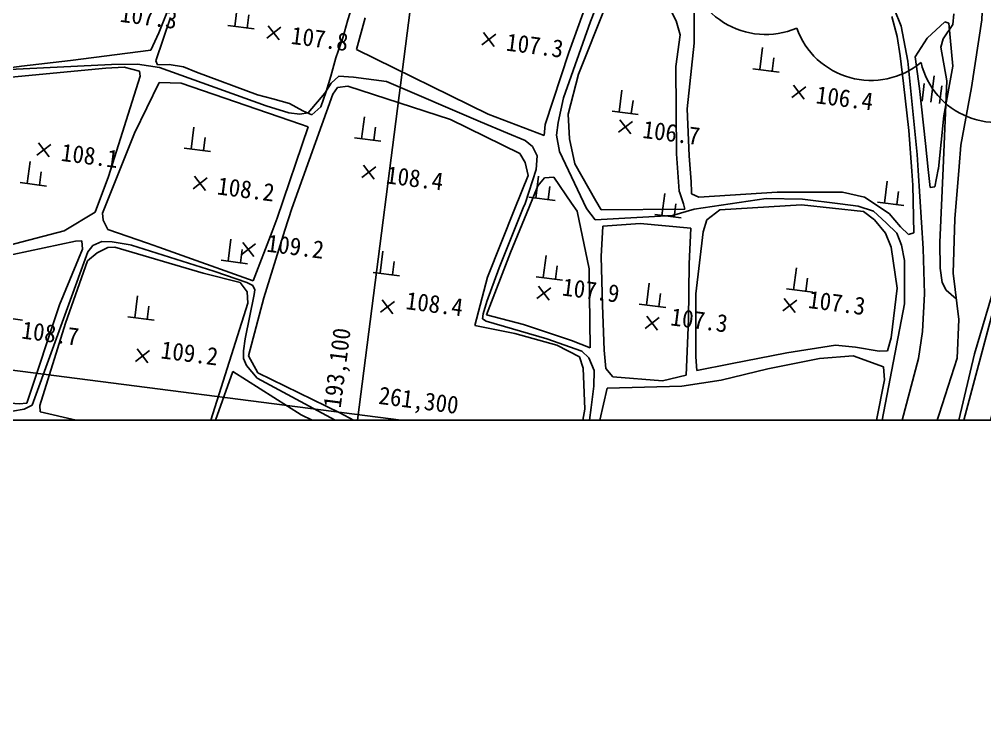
# Model space of a CAD drawing. Header units: millimetres. Extents: x 4198 to 4994, y 1103 to 1807.
# Drawn here: x 4411.5 to 4520.5, y 1363.4 to 1443.2 of the extents above; entities that cross this region are included whole.
import ezdxf
from ezdxf.xclip import XClip

# ---------------------------------------------------------------- set-up
doc = ezdxf.new("R2010")
doc.units = ezdxf.units.MM
doc.header["$LTSCALE"] = 10
doc.header["$MEASUREMENT"] = 0
doc.header["$XCLIPFRAME"] = 2
doc.layers.add('TX-PAPR', color=2, linetype='Continuous', plot=False)
doc.layers.add('TZ-BASE', color=253, linetype='Continuous')
doc.styles.add('HANA', font='GulimChe.ttf')

# ---------------------------------------------------------------- blocks, each defined once
blk = doc.blocks.new('JD-DFHDH6GH34GH7')
at = {"layer": 'TZ-BASE'}
for p, q in [((154.82, -175), (200.66, 181.69)), ((238.14, -29.83, 103.69), (238.43, -22.21, 103.69)), ((203.65, -29.92, 106.77), (201.88, -26.41, 106.77)), ((153.82, -30.57, 107.81), (154.14, -28.09, 107.81)), ((195.67, -28.32, 106.77), (192.63, -35.96, 106.77)), ((193.96, -30.02, 107), (194.96, -27.47, 107)), ((205.68, -27.33, 106.26), (205.69, -32.44, 106.26)), ((146.3, -28.66, 107.47), (145.26, -31.27, 107.47)), ((155.21, -30.74, 107.81), (155.4, -29.26, 107.81)), ((167.04, -28.4, 107.97), (166.57, -29.8, 107.97)), ((191.52, -33.51, 107.21), (193.15, -29.04, 107.21)), ((229.02, -30.54, 106), (228.24, -28.58, 106)), ((234.86, -30.35, 105), (234.98, -29.14, 105)), ((144.9, -34.45, 107.97), (146.56, -29.57, 107.97)), ((153.03, -30.46, 107.81), (156, -30.85, 107.81)), ((157.61, -30.48, 107.78), (158.84, -32.06, 107.78)), ((166.57, -29.8, 107.97), (166.02, -31.85, 107.97)), ((168.54, -29.58, 107.21), (167.56, -33.15, 107.21)), ((190.92, -38.62, 107), (193.96, -30.02, 107)), ((204.11, -31.49, 106.77), (203.65, -29.92, 106.77)), ((228.6, -31.71, 106.26), (227.99, -29.45, 106.26)), ((231.98, -31.87, 105.08), (233.98, -30.04, 105.08)), ((233.78, -31.97, 105), (234.86, -30.35, 105)), ((233.98, -30.04, 105.08), (234.43, -30.18, 105.08)), ((234.43, -30.18, 105.08), (234.87, -35.03, 105.08)), ((236.96, -37.46, 103.69), (238.14, -29.83, 103.69)), ((145.26, -31.27, 107.47), (144.34, -33.23, 107.47)), ((157.43, -31.88, 107.78), (159.02, -30.66, 107.78)), ((181.71, -32.65, 107.29), (183.29, -31.43, 107.29)), ((181.89, -31.25, 107.29), (183.11, -32.83, 107.29)), ((203.62, -35.08, 106.77), (204.11, -31.49, 106.77)), ((229.79, -34.48, 106), (229.02, -30.54, 106)), ((166.02, -31.85, 107.97), (165.23, -34.09, 107.97)), ((205.69, -32.44, 106.26), (204.9, -39.87, 106.26)), ((228.93, -33.87, 106.26), (228.6, -31.71, 106.26)), ((230.63, -34.01, 105.08), (231.98, -31.87, 105.08)), ((233.5, -32.9, 105), (233.78, -31.97, 105)), ((144.34, -33.23, 107.47), (135.29, -34.39, 107.47)), ((167.56, -33.15, 107.21), (182.43, -40.47, 107.21)), ((188.86, -41.65, 107.21), (191.52, -33.51, 107.21)), ((213.08, -35.43, 106.63), (213.4, -32.95, 106.63)), ((234.21, -36.71, 105), (233.5, -32.9, 105)), ((128.38, -35.42, 108), (139.9, -34.86, 108)), ((135.29, -34.39, 107.47), (129.76, -35.03, 107.47)), ((139.9, -34.86, 108), (142.86, -34.83, 108)), ((142.86, -34.83, 108), (145.34, -35.2, 108)), ((145.09, -34.88, 107.97), (144.9, -34.45, 107.97)), ((165.23, -34.09, 107.97), (164.68, -36.18, 107.97)), ((214.47, -35.61, 106.63), (214.66, -34.12, 106.63)), ((229.29, -36.99, 106.26), (228.93, -33.87, 106.26)), ((230.83, -45.03, 106), (229.79, -34.48, 106)), ((231.11, -37.57, 105.08), (230.63, -34.01, 105.08)), ((124.78, -36.66, 107.97), (139.28, -35.29, 107.97)), ((129.76, -35.03, 107.47), (128.36, -35.24, 107.47)), ((139.28, -35.29, 107.97), (141.32, -35.15, 107.97)), ((141.32, -35.15, 107.97), (143.07, -35.61, 107.97)), ((143.07, -35.61, 107.97), (143.15, -36.18, 107.97)), ((146.43, -34.87, 107.97), (145.09, -34.88, 107.97)), ((145.34, -35.2, 108), (157.38, -39.52, 108)), ((148.02, -35.13, 107.97), (146.43, -34.87, 107.97)), ((149.51, -35.72, 107.97), (148.02, -35.13, 107.97)), ((156.38, -38.3, 107.97), (149.51, -35.72, 107.97)), ((203.67, -44.93, 106.77), (203.62, -35.08, 106.77)), ((212.29, -35.33, 106.63), (215.26, -35.71, 106.63)), ((234.87, -35.03, 105.08), (233.86, -40.66, 105.08)), ((143.15, -36.18, 107.97), (139.56, -47.49, 107.97)), ((142.52, -42.62, 108.25), (145.29, -36.9, 108.25)), ((145.29, -36.9, 108.25), (147.76, -36.98, 108.25)), ((147.76, -36.98, 108.25), (161.23, -41.58, 108.25)), ((163.99, -38.09, 108), (164.69, -36.96, 108)), ((164.68, -36.18, 107.97), (164.15, -37.91, 107.97)), ((164.69, -36.96, 108), (165.57, -36.19, 108)), ((165.57, -36.19, 108), (167.22, -36.29, 108)), ((167.22, -36.29, 108), (170.93, -36.76, 108)), ((170.93, -36.76, 108), (181.55, -41.35, 108)), ((192.63, -35.96, 106.77), (191.44, -40.48, 106.77)), ((229.9, -42.32, 106.26), (229.29, -36.99, 106.26)), ((231.39, -39, 105.44), (231.65, -37.02, 105.44)), ((232.77, -36.15, 105.44), (232.39, -39.13, 105.44)), ((233.79, -46.55, 105), (234.21, -36.71, 105)), ((162.09, -40.33, 108), (163.99, -38.09, 108)), ((164.15, -37.91, 107.97), (163.54, -39.65, 107.97)), ((164.9, -38.19, 108.05), (165.43, -37.44, 108.05)), ((165.43, -37.44, 108.05), (166.57, -37.31, 108.05)), ((166.57, -37.31, 108.05), (178.16, -41.05, 108.05)), ((197.19, -40.23, 107.45), (197.51, -37.75, 107.45)), ((216.68, -38.6, 106.39), (218.27, -37.38, 106.39)), ((216.87, -37.2, 106.39), (218.09, -38.78, 106.39)), ((231.78, -43.78, 105.08), (231.11, -37.57, 105.08)), ((233.38, -39.26, 105.44), (233.63, -37.27, 105.44)), ((235.79, -43.98, 103.69), (236.96, -37.46, 103.69)), ((158.11, -38.75, 107.97), (156.38, -38.3, 107.97)), ((160, -39.27, 107.97), (158.11, -38.75, 107.97)), ((160.25, -51.13, 108.05), (164.9, -38.19, 108.05)), ((190.33, -41.39, 107), (190.92, -38.62, 107)), ((198.58, -40.41, 107.45), (198.77, -38.92, 107.45)), ((157.38, -39.52, 108), (159.94, -40.3, 108)), ((159.94, -40.3, 108), (161.16, -40.47, 108)), ((161.51, -40.1, 107.97), (160, -39.27, 107.97)), ((162.51, -40.56, 107.97), (161.51, -40.1, 107.97)), ((163.54, -39.65, 107.97), (162.51, -40.56, 107.97)), ((196.4, -40.13, 107.45), (199.37, -40.51, 107.45)), ((204.9, -39.87, 106.26), (205.1, -45.18, 106.26)), ((161.16, -40.47, 108), (162.09, -40.33, 108)), ((168.13, -43.24, 108.36), (168.45, -40.76, 108.36)), ((178.16, -41.05, 108.05), (185.99, -44.92, 108.05)), ((181.55, -41.35, 108), (184.6, -42.63, 108)), ((182.43, -40.47, 107.21), (188.73, -42.86, 107.21)), ((190.15, -42.84, 107), (190.33, -41.39, 107)), ((191.44, -40.48, 106.77), (191.6, -43.27, 106.77)), ((197.12, -42.5, 106.74), (198.7, -41.28, 106.74)), ((197.3, -41.1, 106.74), (198.52, -42.68, 106.74)), ((233.86, -40.66, 105.08), (233.24, -46.6, 105.08)), ((148.9, -44.4, 108.13), (149.22, -41.92, 108.13)), ((162.11, -41.89, 108.25), (158.61, -52.21, 108.25)), ((161.23, -41.58, 108.25), (162.11, -41.89, 108.25)), ((169.52, -43.41, 108.36), (169.71, -41.93, 108.36)), ((188.73, -42.86, 107.21), (188.86, -41.65, 107.21)), ((230.23, -46.89, 106.26), (229.9, -42.32, 106.26)), ((138.89, -51.63, 108.25), (142.52, -42.62, 108.25)), ((150.29, -44.58, 108.13), (150.48, -43.09, 108.13)), ((167.33, -43.13, 108.36), (170.31, -43.52, 108.36)), ((184.6, -42.63, 108), (186.61, -43.44, 108)), ((186.61, -43.44, 108), (187.41, -44.1, 108)), ((190.48, -44.7, 107), (190.15, -42.84, 107)), ((191.6, -43.27, 106.77), (192.2, -46.07, 106.77)), ((131.48, -45.1, 108.11), (133.06, -43.88, 108.11)), ((131.66, -43.7, 108.11), (132.88, -45.28, 108.11)), ((148.11, -44.3, 108.13), (151.08, -44.68, 108.13)), ((187.41, -44.1, 108), (187.94, -45.16, 108)), ((232.09, -46.71, 105.08), (231.78, -43.78, 105.08)), ((235.59, -46.38, 103.69), (235.79, -43.98, 103.69)), ((185.99, -44.92, 108.05), (186.6, -45.94, 108.05)), ((187.94, -45.16, 108), (187.85, -46.71, 108)), ((193.17, -50.39, 107), (190.48, -44.7, 107)), ((203.97, -49.17, 106.77), (203.67, -44.93, 106.77)), ((205.1, -45.18, 106.26), (205.32, -48.09, 106.26)), ((230.94, -46.82, 106), (230.83, -45.03, 106)), ((130.4, -48.3, 108.03), (130.72, -45.82, 108.03)), ((168.17, -47.63, 108.4), (169.75, -46.41, 108.4)), ((168.35, -46.23, 108.4), (169.57, -47.81, 108.4)), ((187.85, -46.71, 108), (186.58, -50.54, 108)), ((186.6, -45.94, 108.05), (186.93, -47.38, 108.05)), ((192.2, -46.07, 106.77), (194.58, -50.25, 106.77)), ((230.94, -46.82, 106), (231.53, -55.65, 106)), ((232.32, -48.76, 105.08), (232.09, -46.71, 105.08)), ((233.23, -46.7, 105.08), (232.84, -48.68, 105.08)), ((233.24, -46.6, 105.08), (233.23, -46.7, 105.08)), ((233.79, -46.55, 105), (233.42, -54.97, 105)), ((235.1, -52.29, 103.69), (235.59, -46.38, 103.69)), ((131.79, -48.48, 108.03), (131.98, -46.99, 108.03)), ((139.56, -47.49, 107.97), (138.07, -51.52, 107.97)), ((149.11, -48.89, 108.19), (150.69, -47.66, 108.19)), ((149.29, -47.48, 108.19), (150.51, -49.07, 108.19)), ((186.93, -47.38, 108.05), (185.43, -51.12, 108.05)), ((187.8, -49.94, 215.68), (188.12, -47.46, 215.68)), ((188.03, -48.55, 108.03), (188.77, -47.65, 108.03)), ((188.77, -47.65, 108.03), (189.83, -47.57, 108.03)), ((189.83, -47.57, 108.03), (191.84, -50.51, 108.03)), ((230.34, -48.5, 106.26), (230.23, -46.89, 106.26)), ((129.61, -48.2, 108.03), (132.58, -48.58, 108.03)), ((187.04, -50.96, 108.03), (188.03, -48.55, 108.03)), ((189.19, -50.12, 215.68), (189.38, -48.63, 215.68)), ((205.32, -48.09, 106.26), (205.36, -49.24, 106.26)), ((227.15, -50.5, 106.63), (227.47, -48.02, 106.63)), ((230.47, -53.87, 106.26), (230.34, -48.5, 106.26)), ((232.84, -48.68, 105.08), (232.32, -48.76, 105.08)), ((187.01, -49.84, 215.68), (189.99, -50.22, 215.68)), ((202.04, -51.91, 107.45), (202.36, -49.43, 107.45)), ((204.04, -49.36, 106.77), (203.97, -49.17, 106.77)), ((204.48, -50.6, 106.77), (204.04, -49.36, 106.77)), ((205.36, -49.24, 106.26), (205.37, -49.47, 106.26)), ((205.37, -49.47, 106.26), (206.2, -49.85, 106.26)), ((205.69, -51.21, 107), (213.81, -49.98, 107)), ((206.2, -49.85, 106.26), (215.04, -49.26, 106.26)), ((213.81, -49.98, 107), (217.9, -50.05, 107)), ((215.04, -49.26, 106.26), (222.41, -49.26, 106.26)), ((217.9, -50.05, 107), (222.15, -50.6, 107)), ((222.41, -49.26, 106.26), (224.89, -49.83, 106.26)), ((224.89, -49.83, 106.26), (227.69, -51.67, 106.26)), ((228.54, -50.67, 106.63), (228.73, -49.19, 106.63)), ((159.49, -53.56, 108.05), (160.25, -51.13, 108.05)), ((185.43, -51.12, 108.05), (182.34, -58.86, 108.05)), ((186.39, -51.03, 108), (183.65, -57.82, 108)), ((184.94, -56.1, 108.03), (187.04, -50.96, 108.03)), ((186.58, -50.54, 108), (186.39, -51.03, 108)), ((191.84, -50.51, 108.03), (192.46, -51.42, 108.03)), ((193.17, -50.39, 107), (193.52, -51.13, 107)), ((193.52, -51.13, 107), (194.5, -52.39, 107)), ((194.58, -50.25, 106.77), (195.16, -51.27, 106.77)), ((195.16, -51.27, 106.77), (204.61, -51.21, 106.77)), ((203.21, -51.92, 107), (205.69, -51.21, 107)), ((203.43, -52.09, 107.45), (203.62, -50.6, 107.45)), ((204.61, -51.21, 106.77), (204.48, -50.6, 106.77)), ((217.8, -50.7, 107.25), (208.56, -51.28, 107.25)), ((224.78, -51.44, 107.25), (217.8, -50.7, 107.25)), ((222.15, -50.6, 107), (224.17, -50.85, 107)), ((224.17, -50.85, 107), (225.92, -51.42, 107)), ((226.35, -50.39, 106.63), (229.33, -50.78, 106.63)), ((138.07, -51.52, 107.97), (134.56, -53.64, 107.97)), ((138.95, -52.45, 108.25), (138.89, -51.63, 108.25)), ((158.61, -52.21, 108.25), (158.03, -53.7, 108.25)), ((192.46, -51.42, 108.03), (193.82, -57.94, 108.03)), ((194.5, -52.39, 107), (203.21, -51.92, 107)), ((201.24, -51.81, 107.45), (204.22, -52.19, 107.45)), ((208.56, -51.28, 107.25), (207.09, -52.41, 107.25)), ((226.01, -52.41, 107.25), (224.78, -51.44, 107.25)), ((225.92, -51.42, 107), (227.34, -52.74, 107)), ((227.69, -51.67, 106.26), (228.95, -53.18, 106.26)), ((234.92, -58.43, 103.69), (235.1, -52.29, 103.69)), ((139.51, -53.48, 108.25), (138.95, -52.45, 108.25)), ((195.38, -53.12, 107.25), (195.18, -56.55, 107.25)), ((199.57, -52.82, 107.25), (195.38, -53.12, 107.25)), ((205.29, -53.34, 107.25), (199.57, -52.82, 107.25)), ((205.1, -57.35, 107.25), (205.29, -53.34, 107.25)), ((207.09, -52.41, 107.25), (206.7, -53.77, 107.25)), ((227.27, -53.92, 107.25), (226.01, -52.41, 107.25)), ((227.34, -52.74, 107), (228.55, -53.92, 107)), ((228.95, -53.18, 106.26), (229.86, -54.05, 106.26)), ((134.56, -53.64, 107.97), (128.23, -55.29, 107.97)), ((143.98, -55.03, 108.25), (139.51, -53.48, 108.25)), ((158.03, -53.7, 108.25), (155.88, -59.28, 108.25)), ((157.11, -61.22, 108.05), (159.49, -53.56, 108.05)), ((206.7, -53.77, 107.25), (205.88, -60.75, 107.25)), ((227.92, -55.47, 107.25), (227.27, -53.92, 107.25)), ((228.55, -53.92, 107), (229.07, -55.24, 107)), ((229.86, -54.05, 106.26), (230.47, -53.87, 106.26)), ((135.86, -54.79, 108.56), (128.79, -56.32, 108.56)), ((136.56, -54.78, 108.56), (135.86, -54.79, 108.56)), ((136.62, -55.72, 108.56), (136.56, -54.78, 108.56)), ((137.54, -55.64, 109), (137.81, -55.31, 109)), ((137.81, -55.31, 109), (138.83, -54.86, 109)), ((138.29, -56.14, 109.11), (139.48, -55.53, 109.11)), ((138.83, -54.86, 109), (139.99, -54.87, 109)), ((139.48, -55.53, 109.11), (140.3, -55.47, 109.11)), ((139.99, -54.87, 109), (142, -55.22, 109)), ((140.3, -55.47, 109.11), (150.25, -58.42, 109.11)), ((142, -55.22, 109), (142.17, -55.25, 109)), ((142.17, -55.25, 109), (151.44, -58.18, 109)), ((145.26, -55.47, 108.25), (143.98, -55.03, 108.25)), ((155.88, -59.28, 108.25), (145.26, -55.47, 108.25)), ((153.07, -57.07, 108.13), (153.39, -54.59, 108.13)), ((154.56, -56.34, 108.2), (156.15, -55.12, 108.2)), ((154.74, -54.94, 108.2), (155.97, -56.52, 108.2)), ((228.57, -60.13, 107.25), (227.92, -55.47, 107.25)), ((229.07, -55.24, 107), (229.41, -56.99, 107)), ((233.42, -54.97, 105), (233.44, -57.86, 105)), ((130.94, -73.32, 109), (137.23, -56.02, 109)), ((134.05, -62, 108.56), (136.62, -55.72, 108.56)), ((136.62, -55.72, 108.56), (136.62, -55.72, 108.56)), ((137.2, -57.03, 109.11), (138.29, -56.14, 109.11)), ((137.23, -56.02, 109), (137.54, -55.64, 109)), ((154.46, -57.25, 108.13), (154.65, -55.76, 108.13)), ((170.22, -58.43, 108.36), (170.54, -55.95, 108.36)), ((182.25, -63.13, 108.03), (184.94, -56.1, 108.03)), ((188.64, -58.92, 107.65), (188.96, -56.44, 107.65)), ((195.18, -56.55, 107.25), (195.31, -62.05, 107.25)), ((231.53, -55.65, 106), (231.66, -60.75, 106)), ((134.72, -64.05, 109.11), (137.2, -57.03, 109.11)), ((152.28, -56.97, 108.13), (155.25, -57.35, 108.13)), ((171.61, -58.61, 108.36), (171.8, -57.12, 108.36)), ((190.03, -59.1, 107.65), (190.22, -57.61, 107.65)), ((205.02, -63.66, 107.25), (205.1, -57.35, 107.25)), ((229.41, -56.99, 107), (229.43, -61.88, 107)), ((150.25, -58.42, 109.11), (154.42, -59.46, 109.11)), ((151.44, -58.18, 109), (151.58, -58.23, 109)), ((151.58, -58.23, 109), (155.2, -59.48, 109)), ((169.43, -58.33, 108.36), (172.41, -58.71, 108.36)), ((183.65, -57.82, 108), (182.27, -61.63, 108)), ((187.85, -58.82, 107.65), (190.82, -59.2, 107.65)), ((193.82, -57.94, 108.03), (193.93, -66.86, 108.03)), ((216.89, -60.3, 106.77), (217.21, -57.82, 106.77)), ((233.44, -57.86, 105), (233.65, -59.49, 105)), ((235.53, -63.67, 103.69), (234.92, -58.43, 103.69)), ((154.42, -59.46, 109.11), (155.23, -60.51, 109.11)), ((155.2, -59.48, 109), (155.85, -59.81, 109)), ((155.85, -59.81, 109), (156.08, -60.29, 109)), ((182.34, -58.86, 108.05), (180.92, -64.34, 108.05)), ((188.09, -59.88, 107.91), (189.31, -61.46, 107.91)), ((200.28, -62.03, 106.77), (200.6, -59.55, 106.77)), ((218.28, -60.47, 106.77), (218.47, -58.99, 106.77)), ((233.65, -59.49, 105), (234.1, -60.35, 105)), ((239.85, -59.01, 106.81), (237.31, -67.54, 106.81)), ((142.53, -63.46, 108.77), (142.85, -60.98, 108.77)), ((156.02, -60.82, 109), (154.98, -65.84, 109)), ((155.23, -60.51, 109.11), (155.31, -61.81, 109.11)), ((156.08, -60.29, 109), (156.02, -60.82, 109)), ((187.91, -61.28, 107.91), (189.49, -60.06, 107.91)), ((201.67, -62.21, 106.77), (201.86, -60.72, 106.77)), ((205.88, -60.75, 107.25), (205.86, -67.86, 107.25)), ((216.1, -60.19, 106.77), (219.07, -60.58, 106.77)), ((227.9, -65.73, 107.25), (228.57, -60.13, 107.25)), ((231.66, -60.75, 106), (231.45, -64.99, 106)), ((234.1, -60.35, 105), (235.26, -61.33, 105)), ((130.36, -73.11, 108.56), (134.05, -62, 108.56)), ((155.31, -61.81, 109.11), (149.99, -78.49, 109.11)), ((155.36, -67.74, 108.05), (157.11, -61.22, 108.05)), ((170.26, -62.83, 108.4), (171.84, -61.6, 108.4)), ((170.44, -61.42, 108.4), (171.66, -63.01, 108.4)), ((182.27, -61.63, 108), (181.87, -63.02, 108)), ((195.31, -62.05, 107.25), (195.5, -67.1, 107.25)), ((199.48, -61.93, 106.77), (202.46, -62.31, 106.77)), ((215.67, -62.69, 107.32), (217.26, -61.47, 107.32)), ((215.85, -61.29, 107.32), (217.08, -62.87, 107.32)), ((229.43, -61.88, 107), (226.87, -75.18, 107)), ((80, -63.1), (700, -142.77)), ((143.92, -63.64, 108.77), (144.11, -62.15, 108.77)), ((181.87, -63.02, 108), (181.8, -63.57, 108)), ((186.41, -64.2, 108.03), (182.25, -63.13, 108.03)), ((235.8, -76.14, 106), (239.55, -62.19, 106)), ((126.88, -63.32, 108.05), (129.85, -63.71, 108.05)), ((131.81, -73.38, 109.11), (134.72, -64.05, 109.11)), ((141.74, -63.36, 108.77), (144.72, -63.74, 108.77)), ((181.8, -63.57, 108), (182.21, -63.84, 108)), ((182.21, -63.84, 108), (189.06, -65.83, 108)), ((191.83, -66.03, 108.03), (186.41, -64.2, 108.03)), ((200.14, -64.66, 107.25), (201.73, -63.44, 107.25)), ((200.32, -63.26, 107.25), (201.55, -64.84, 107.25)), ((204.76, -69.94, 107.25), (205.02, -63.66, 107.25)), ((235.35, -68.03, 103.69), (235.53, -63.67, 103.69)), ((241.84, -64.17, 106), (237.02, -83.26, 106)), ((180.92, -64.34, 108.05), (185.42, -65.25, 108.05)), ((185.42, -65.25, 108.05), (190.18, -66.55, 108.05)), ((231.45, -64.99, 106), (230.99, -68.04, 106)), ((154.98, -65.84, 109), (154.8, -67.2, 109)), ((189.06, -65.83, 108), (192.98, -67.22, 108)), ((193.93, -66.86, 108.03), (191.83, -66.03, 108.03)), ((227.48, -67.18, 107.25), (227.9, -65.73, 107.25)), ((142.62, -68.38, 109.22), (144.2, -67.16, 109.22)), ((142.8, -66.98, 109.22), (144.02, -68.56, 109.22)), ((154.8, -67.2, 109), (154.79, -68.04, 109)), ((190.18, -66.55, 108.05), (192.72, -67.88, 108.05)), ((192.98, -67.22, 108), (193.77, -67.99, 108)), ((195.5, -67.1, 107.25), (195.7, -69.17, 107.25)), ((209.78, -68.64, 107.25), (216.13, -67.43, 107.25)), ((216.13, -67.43, 107.25), (221.61, -66.54, 107.25)), ((221.61, -66.54, 107.25), (223.89, -66.78, 107.25)), ((223.89, -66.78, 107.25), (226.55, -67.21, 107.25)), ((226.55, -67.21, 107.25), (227.48, -67.18, 107.25)), ((237.31, -67.54, 106.81), (235, -77.34, 106.81)), ((154.79, -68.04, 109), (155.14, -68.83, 109)), ((156.43, -69.66, 108.05), (155.36, -67.74, 108.05)), ((192.72, -67.88, 108.05), (193.16, -69.13, 108.05)), ((193.77, -67.99, 108), (194.37, -69.4, 108)), ((205.86, -67.86, 107.25), (205.97, -69.4, 107.25)), ((205.97, -69.4, 107.25), (209.78, -68.64, 107.25)), ((219.81, -68.05, 107.39), (213.99, -69.22, 107.39)), ((223.61, -67.77, 107.39), (219.81, -68.05, 107.39)), ((227.03, -68.99, 107.39), (223.61, -67.77, 107.39)), ((230.99, -68.04, 106), (225.21, -89.7, 106)), ((233.32, -74.35, 103.69), (235.35, -68.03, 103.69)), ((149.98, -79.59, 109.48), (153.61, -69.51, 109.48)), ((153.61, -69.51, 109.48), (161.32, -74.41, 109.48)), ((155.14, -68.83, 109), (156.34, -70.27, 109)), ((165.69, -74.18, 108.05), (156.43, -69.66, 108.05)), ((193.16, -69.13, 108.05), (193.32, -73.78, 108.05)), ((194.37, -69.4, 108), (194.36, -71.17, 108)), ((195.7, -69.17, 107.25), (196.48, -70.14, 107.25)), ((213.99, -69.22, 107.39), (208.71, -70.49, 107.39)), ((227.14, -70.45, 107.39), (227.03, -68.99, 107.39)), ((156.34, -70.27, 109), (167.78, -76.4, 109)), ((196.48, -70.14, 107.25), (202.1, -70.57, 107.25)), ((202.1, -70.57, 107.25), (204.76, -69.94, 107.25)), ((208.71, -70.49, 107.39), (204.28, -71.17, 107.39)), ((225.87, -76.93, 107.39), (227.14, -70.45, 107.39)), ((194.36, -71.17, 108), (194.05, -73.58, 108)), ((195.86, -71.42, 107.39), (194.7, -76.3, 107.39)), ((204.28, -71.17, 107.39), (195.86, -71.42, 107.39)), ((123.9, -72.8, 108.56), (129.5, -73.17, 108.56)), ((128.72, -74.01, 109), (130.05, -73.79, 109)), ((129.5, -73.17, 108.56), (130.36, -73.11, 108.56)), ((130.05, -73.79, 109), (130.94, -73.32, 109)), ((131.86, -74.07, 109.11), (131.81, -73.38, 109.11)), ((139.64, -75.85, 109.11), (131.86, -74.07, 109.11)), ((193.32, -73.78, 108.05), (191.64, -83.1, 108.05)), ((194.05, -73.58, 108), (192.96, -81.07, 108)), ((161.32, -74.41, 109.48), (167.84, -77.55, 109.48)), ((176.13, -79.78, 108.05), (165.69, -74.18, 108.05)), ((230.73, -82.09, 103.69), (233.32, -74.35, 103.69))]:
    blk.add_line(p, q, dxfattribs=at)
for centre, radius, start, end in [((213.75, -22.48), 8.99, 182.9225, 292.9225), ((225.62, -27.78), 8.88, 199.5548, 309.5548), ((239.81, -32.64), 8.76, 193.1559, 303.1559)]:
    blk.add_arc(centre, radius, start, end, dxfattribs=at)
at = {"layer": 'TZ-BASE', "style": 'HANA'}
for s, rotation, p in [('107.3', 352.6776, (140.78, -30.03, 107.33)), ('107.8', 352.6776, (160.08, -32.52, 107.78)), ('107.3', 352.6776, (184.36, -33.28, 107.29)), ('106.4', 352.6776, (219.33, -39.23, 106.39)), ('106.7', 352.6776, (199.77, -43.14, 106.74)), ('108.1', 352.6776, (134.12, -45.73, 108.11)), ('108.4', 352.6776, (170.81, -48.27, 108.4)), ('108.2', 352.6776, (151.76, -49.52, 108.19)), ('109.2', 352.6776, (157.34, -55.98, 108.2)), ('107.9', 352.6776, (190.69, -60.93, 107.91)), ('108.4', 352.6776, (173.04, -62.47, 108.4)), ('107.3', 352.6776, (218.45, -62.34, 107.32)), ('107.3', 352.6776, (202.92, -64.3, 107.25)), ('108.7', 352.6776, (129.67, -65.79, 108.68)), ('193,100', 82.6776, (165.77, -73.72)), ('109.2', 352.6776, (145.39, -68.03, 109.22)), ('261,300', 352.6776, (169.97, -73.17))]:
    blk.add_text(s, height=2, rotation=rotation, dxfattribs=at).set_placement(p)

msp = doc.modelspace()

# ---------------------------------------------------------------- linework, layer by layer
at = {"layer": 'TX-PAPR', "flags": 128}
msp.add_lwpolyline([(4282.02, 1398), (4282.02, 1548), (4982.02, 1548), (4982.02, 1398), (4282.02, 1398)], dxfattribs=at)

# ---------------------------------------------------------------- block references
at = {"layer": 'TZ-BASE'}
ref = msp.add_blockref('JD-DFHDH6GH34GH7', (4282.02, 1473), dxfattribs=at)
XClip(ref).set_block_clipping_path([(0.0000000001, -75), (700.0000000011, 75.0000000102)])

doc.saveas('drawing.dxf')
